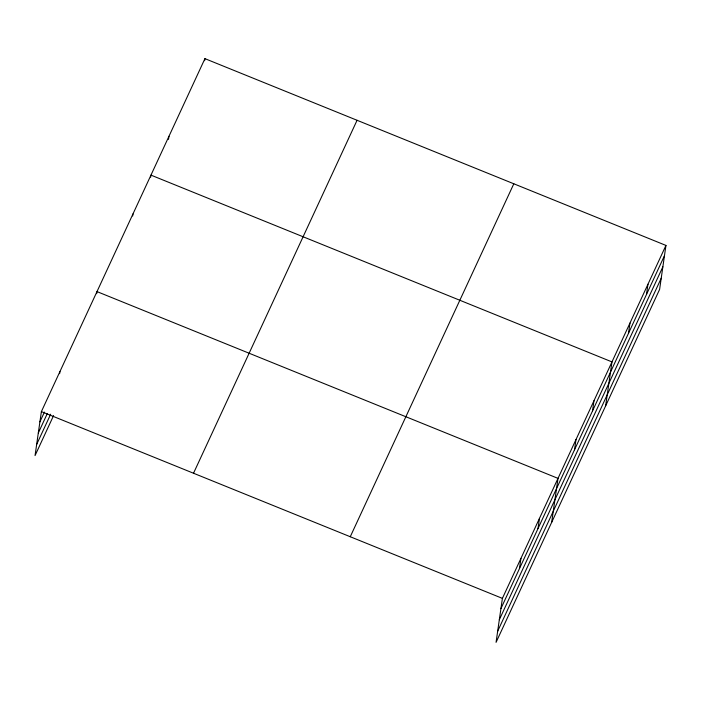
<?xml version="1.0" encoding="UTF-8"?>
<svg xmlns="http://www.w3.org/2000/svg" width="701" height="701" viewBox="0 0 701 701"><rect width="100%" height="100%" fill="white"/><g stroke="black" fill="none" stroke-linecap="round" stroke-linejoin="round"><path stroke-width="1.05" d="M665.95 245.42L502.398 598.374L496.063 642.353L659.615 289.399L665.95 245.42L204.937 58.647L41.385 411.601L35.05 455.58L53.583 415.579M59.629 373.651L59.927 371.6M96.703 293.649L96.992 291.598L558.005 478.371L551.669 522.35M132.682 215.996L132.98 213.945M150.671 177.169L150.969 175.127L611.973 361.9L605.638 405.87M168.512 139.368L168.959 136.301M204.648 60.698L204.937 58.647M519.459 568.616L520.931 558.373M537.991 528.615L539.472 518.372M574.522 449.788L575.994 439.545M592.511 410.961L593.984 400.718M628.49 333.317L629.971 323.073M646.48 294.49L647.961 284.247M39.913 421.844L44.435 412.092M38.31 432.981L47.353 413.467M36.654 444.443L50.674 414.203M193.52 473.236L357.072 120.283M350.263 536.738L513.815 183.785M500.917 608.617L664.478 255.663M499.314 619.754L662.866 266.792M497.666 631.215L661.218 278.262M41.385 411.601L502.398 598.374"/></g></svg>
